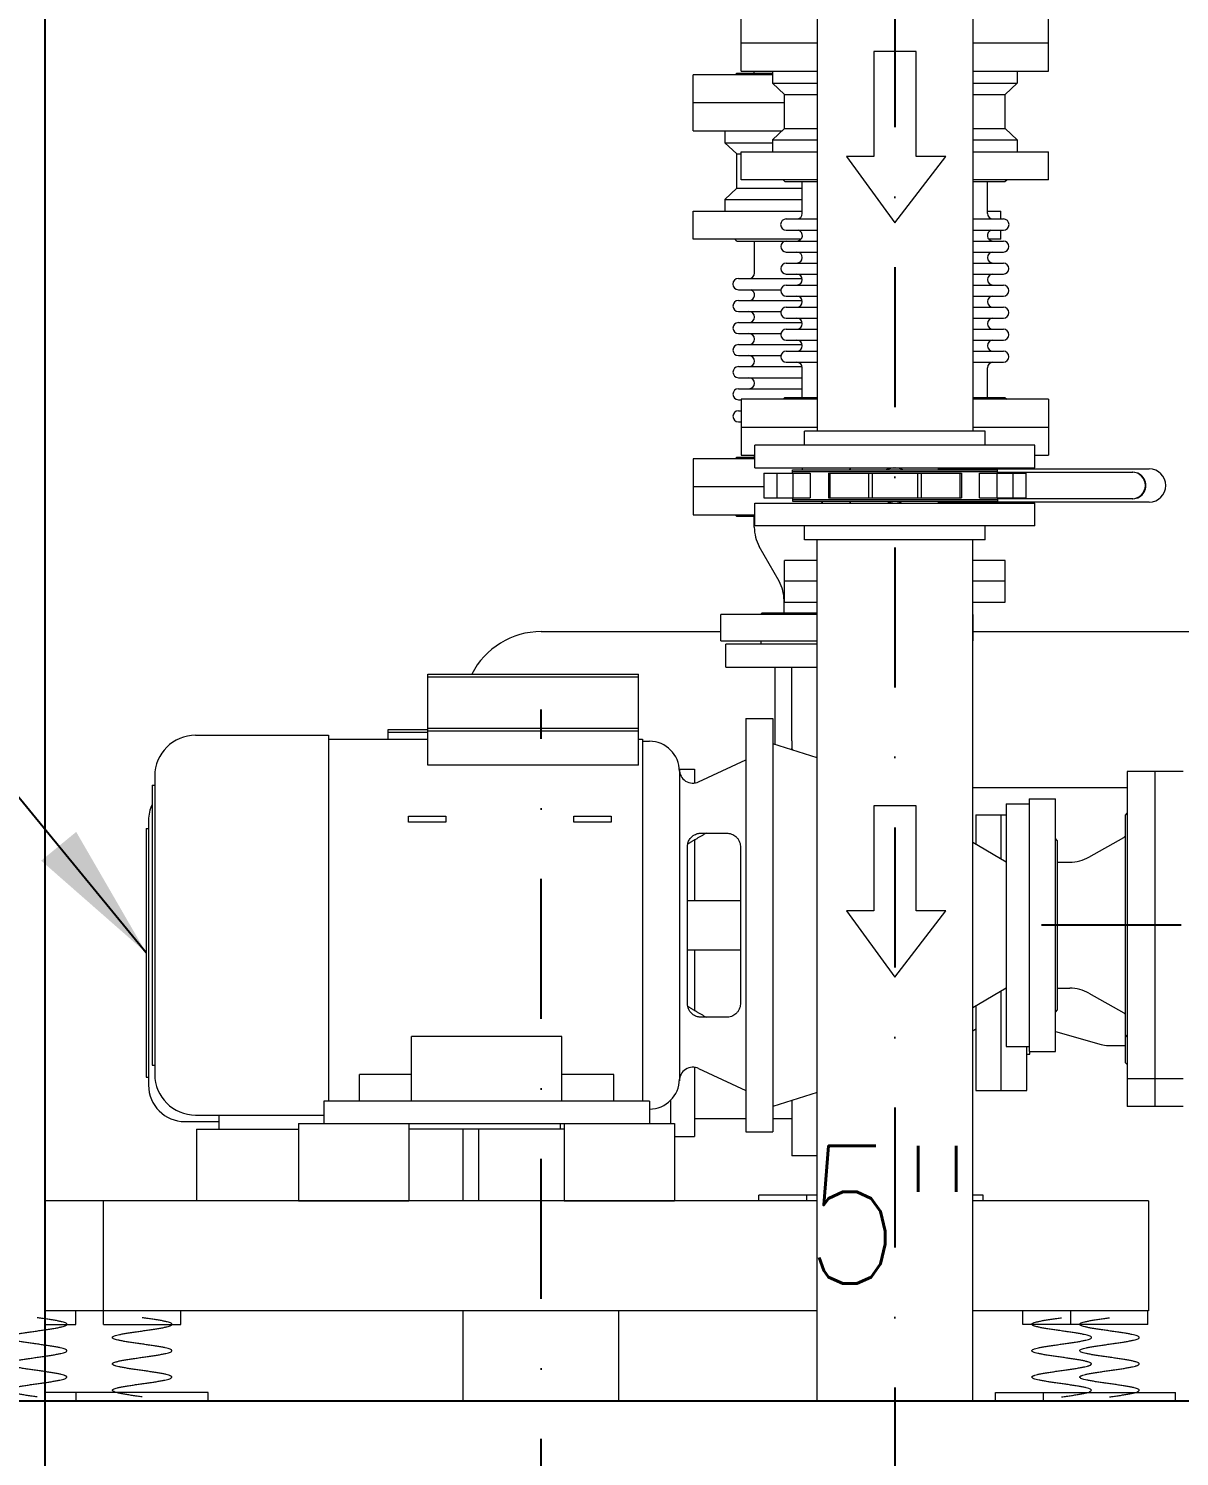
# Model space of a CAD drawing. Header units: millimetres. Extents: x -312439 to 477422, y -331570 to 212570.
# Drawn here: x 357430 to 358474, y 205365 to 206661 of the extents above; entities that cross this region are included whole.
import ezdxf

# ---------------------------------------------------------------- set-up
doc = ezdxf.new("R2010")
doc.units = ezdxf.units.MM
doc.linetypes.add('DASHDOT', pattern=[25.4, 12.7, -6.35, 0, -6.35])
doc.layers.add('ARCONDTEXTO', color=4, linetype='Continuous')
doc.layers.add('TEXTO FORMATO', color=4, linetype='Continuous')
doc.styles.add('ROMAND', font='ROMAND.SHX')
doc.styles.add('ROMANS', font='romans.shx', dxfattribs={"height": 187.5})
doc.dimstyles.new('1-50 (MILIMETRO)', dxfattribs={"dimscale": 0, "dimtxt": 125, "dimasz": 125, "dimexe": 100, "dimexo": 100, "dimgap": 50, "dimtad": 0, "dimdec": 0, "dimzin": 0, "dimdsep": 46, "dimtxsty": 'ROMAND', "dimcen": -390, "dimclrd": 1, "dimclre": 1, "dimclrt": 3, "dimadec": 0, "dimazin": 0, "dimtfac": 1, "dimtdec": 0, "dimtix": 1, "dimtmove": 2, "dimatfit": 2, "dimfxl": 1, "dimtvp": 1, "dimtolj": 1, "dimtzin": 0, "dimarcsym": 0})

msp = doc.modelspace()

# ---------------------------------------------------------------- linework, layer by layer
at = {"color": 6, "linetype": 'DASHDOT', "ltscale": 10}
for p, q in [((358215.768, 207460.656, 0), (358215.768, 200680.452, 0)), ((357894.798, 200680.452, 0), (357894.798, 206043.077, 0))]:
    msp.add_line(p, q, dxfattribs=at)
at = {"color": 1, "linetype": 'Continuous', "extrusion": (4.71111e-32, -1.77087e-31, -1)}
msp.add_line((357444.798, 200680.452, 0), (357444.798, 207360.452, 0), dxfattribs=at)
at = {"color": 5, "linetype": 'Continuous', "lineweight": 0, "extrusion": (0, 1, 0)}
for p, q in [((358145.118, 207340.37, 0), (358145.118, 206295.501, 0)), ((358286.418, 207340.37, 0), (358286.418, 206295.501, 0)), ((358076.268, 206622.074, 0), (358076.268, 206672.874, 0)), ((358355.268, 206622.074, 0), (358355.268, 206672.874, 0)), ((358145.118, 206647.474, 0), (358076.268, 206647.474, 0)), ((358355.268, 206647.474, 0), (358286.418, 206647.474, 0)), ((358104.768, 206618.874, 0), (358032.868, 206618.874, 0)), ((358032.868, 206568.074, 0), (358032.868, 206618.874, 0)), ((358072.468, 206620.474, 0), (358070.868, 206618.874, 0)), ((358072.468, 206620.474, 0), (358104.768, 206620.474, 0)), ((358076.268, 206622.074, 0), (358145.118, 206622.074, 0)), ((358088.218, 206620.474, 0), (358088.218, 206622.074, 0)), ((358104.768, 206622.074, 0), (358104.768, 206611.26, 0)), ((358286.418, 206622.074, 0), (358355.268, 206622.074, 0)), ((358326.768, 206622.074, 0), (358326.768, 206611.26, 0)), ((358104.768, 206611.26, 0), (358145.118, 206611.26, 0)), ((358115.768, 206601.101, 0), (358104.768, 206611.26, 0)), ((358286.418, 206611.26, 0), (358326.768, 206611.26, 0)), ((358315.768, 206601.101, 0), (358326.768, 206611.26, 0)), ((358115.768, 206593.474, 0), (358032.868, 206593.474, 0)), ((358115.768, 206601.101, 0), (358145.118, 206601.101, 0)), ((358115.768, 206570.046, 0), (358115.768, 206601.101, 0)), ((358286.418, 206601.101, 0), (358315.768, 206601.101, 0)), ((358315.768, 206570.046, 0), (358315.768, 206601.101, 0)), ((358032.868, 206568.074, 0), (358113.633, 206568.074, 0)), ((358061.368, 206568.074, 0), (358061.368, 206557.26, 0)), ((358115.768, 206570.046, 0), (358104.768, 206559.887, 0)), ((358115.768, 206570.046, 0), (358145.118, 206570.046, 0)), ((358286.418, 206570.046, 0), (358315.768, 206570.046, 0)), ((358315.768, 206570.046, 0), (358326.768, 206559.887, 0)), ((358061.368, 206557.26, 0), (358104.768, 206557.26, 0)), ((358072.368, 206547.101, 0), (358061.368, 206557.26, 0)), ((358104.768, 206559.887, 0), (358145.118, 206559.887, 0)), ((358104.768, 206559.887, 0), (358104.768, 206549.074, 0)), ((358286.418, 206559.887, 0), (358326.768, 206559.887, 0)), ((358326.768, 206559.887, 0), (358326.768, 206549.074, 0)), ((358072.368, 206547.101, 0), (358076.268, 206547.101, 0)), ((358072.368, 206516.046, 0), (358072.368, 206547.101, 0)), ((358076.268, 206549.074, 0), (358145.118, 206549.074, 0)), ((358076.268, 206523.674, 0), (358076.268, 206549.074, 0)), ((358286.418, 206549.074, 0), (358355.268, 206549.074, 0)), ((358355.268, 206523.674, 0), (358355.268, 206549.074, 0)), ((358072.368, 206516.046, 0), (358061.368, 206505.887, 0)), ((358072.368, 206516.046, 0), (358131.768, 206516.046, 0)), ((358145.118, 206523.674, 0), (358076.268, 206523.674, 0)), ((358115.868, 206522.074, 0), (358114.268, 206523.674, 0)), ((358115.868, 206522.074, 0), (358145.118, 206522.074, 0)), ((358131.768, 206493.097, 0), (358131.768, 206522.074, 0)), ((358355.268, 206523.674, 0), (358286.418, 206523.674, 0)), ((358286.418, 206522.074, 0), (358315.668, 206522.074, 0)), ((358299.768, 206493.097, 0), (358299.768, 206522.074, 0)), ((358315.668, 206522.074, 0), (358317.268, 206523.674, 0)), ((358061.368, 206505.887, 0), (358131.768, 206505.887, 0)), ((358061.368, 206505.887, 0), (358061.368, 206495.074, 0)), ((358032.868, 206495.074, 0), (358131.768, 206495.074, 0)), ((358032.868, 206469.674, 0), (358032.868, 206495.074, 0)), ((358117.262, 206488.097, 0), (358145.118, 206488.097, 0)), ((358286.418, 206488.097, 0), (358314.275, 206488.097, 0)), ((358299.768, 206495.074, 0), (358311.868, 206495.074, 0)), ((358311.868, 206488.097, 0), (358311.868, 206495.074, 0)), ((358117.262, 206477.858, 0), (358145.118, 206477.858, 0)), ((358286.418, 206477.858, 0), (358314.275, 206477.858, 0)), ((358311.868, 206469.674, 0), (358311.868, 206477.858, 0)), ((358130.541, 206469.674, 0), (358032.868, 206469.674, 0)), ((358072.468, 206468.074, 0), (358070.868, 206469.674, 0)), ((358072.468, 206468.074, 0), (358116.784, 206468.074, 0)), ((358088.368, 206439.097, 0), (358088.368, 206468.074, 0)), ((358117.262, 206468.097, 0), (358145.118, 206468.097, 0)), ((358286.418, 206468.097, 0), (358314.275, 206468.097, 0)), ((358311.868, 206469.674, 0), (358300.996, 206469.674, 0)), ((358117.262, 206458.097, 0), (358145.118, 206458.097, 0)), ((358117.262, 206448.097, 0), (358145.118, 206448.097, 0)), ((358286.418, 206458.097, 0), (358314.275, 206458.097, 0)), ((358286.418, 206448.097, 0), (358314.275, 206448.097, 0)), ((358073.862, 206434.097, 0), (358131.667, 206434.097, 0)), ((358117.262, 206438.097, 0), (358145.118, 206438.097, 0)), ((358286.418, 206438.097, 0), (358314.275, 206438.097, 0)), ((358073.862, 206423.858, 0), (358112.32, 206423.858, 0)), ((358117.262, 206428.097, 0), (358145.118, 206428.097, 0)), ((358286.418, 206428.097, 0), (358314.275, 206428.097, 0)), ((358073.862, 206414.097, 0), (358131.667, 206414.097, 0)), ((358117.262, 206418.097, 0), (358145.118, 206418.097, 0)), ((358117.262, 206408.097, 0), (358145.118, 206408.097, 0)), ((358286.418, 206418.097, 0), (358314.275, 206418.097, 0)), ((358286.418, 206408.097, 0), (358314.275, 206408.097, 0)), ((358073.862, 206404.097, 0), (358112.363, 206404.097, 0)), ((358117.262, 206398.097, 0), (358145.118, 206398.097, 0)), ((358286.418, 206398.097, 0), (358314.275, 206398.097, 0)), ((358073.862, 206394.097, 0), (358131.667, 206394.097, 0)), ((358073.862, 206384.097, 0), (358112.363, 206384.097, 0)), ((358117.262, 206388.097, 0), (358145.118, 206388.097, 0)), ((358286.418, 206388.097, 0), (358314.275, 206388.097, 0)), ((358073.862, 206374.097, 0), (358131.667, 206374.097, 0)), ((358117.262, 206378.097, 0), (358145.118, 206378.097, 0)), ((358286.418, 206378.097, 0), (358314.275, 206378.097, 0)), ((358073.862, 206364.097, 0), (358112.363, 206364.097, 0)), ((358117.262, 206368.097, 0), (358145.118, 206368.097, 0)), ((358117.262, 206358.097, 0), (358145.118, 206358.097, 0)), ((358286.418, 206368.097, 0), (358314.275, 206368.097, 0)), ((358286.418, 206358.097, 0), (358314.275, 206358.097, 0)), ((358073.862, 206354.097, 0), (358131.667, 206354.097, 0)), ((358073.862, 206344.097, 0), (358131.768, 206344.097, 0)), ((358131.768, 206326.074, 0), (358131.768, 206353.097, 0)), ((358299.768, 206326.074, 0), (358299.768, 206353.097, 0)), ((358073.862, 206334.097, 0), (358131.768, 206334.097, 0)), ((358073.862, 206324.097, 0), (358076.268, 206324.097, 0)), ((358145.118, 206324.474, 0), (358076.268, 206324.474, 0)), ((358076.268, 206324.474, 0), (358076.268, 206273.674, 0)), ((358115.868, 206326.074, 0), (358114.268, 206324.474, 0)), ((358115.868, 206326.074, 0), (358145.118, 206326.074, 0)), ((358286.418, 206326.074, 0), (358315.668, 206326.074, 0)), ((358355.268, 206324.474, 0), (358286.418, 206324.474, 0)), ((358315.668, 206326.074, 0), (358317.268, 206324.474, 0)), ((358355.268, 206324.474, 0), (358355.268, 206273.674, 0)), ((358073.862, 206314.097, 0), (358076.268, 206314.097, 0)), ((358073.862, 206304.097, 0), (358076.268, 206304.097, 0)), ((358076.268, 206299.074, 0), (358145.118, 206299.074, 0)), ((358297.768, 206295.501, 0), (358133.768, 206295.501, 0)), ((358133.768, 206282.801, 0), (358133.768, 206295.501, 0)), ((358286.418, 206299.074, 0), (358355.268, 206299.074, 0)), ((358297.768, 206282.801, 0), (358297.768, 206295.501, 0)), ((358342.768, 206282.801, 0), (358088.768, 206282.801, 0)), ((358088.768, 206262.201, 0), (358088.768, 206282.801, 0)), ((358342.768, 206262.201, 0), (358342.768, 206282.801, 0)), ((358088.768, 206270.474, 0), (358032.868, 206270.474, 0)), ((358032.868, 206270.474, 0), (358032.868, 206219.674, 0)), ((358072.468, 206272.074, 0), (358070.868, 206270.474, 0)), ((358072.468, 206272.074, 0), (358088.768, 206272.074, 0)), ((358076.268, 206273.674, 0), (358088.768, 206273.674, 0)), ((358088.368, 206272.074, 0), (358088.368, 206273.674, 0)), ((358342.768, 206273.674, 0), (358355.268, 206273.674, 0)), ((358088.768, 206262.201, 0), (358342.768, 206262.201, 0)), ((358096.989, 206257.401, 0), (358138.931, 206257.401, 0)), ((358096.989, 206257.401, 0), (358096.989, 206235.201, 0)), ((358108.718, 206257.401, 0), (358108.718, 206235.201, 0)), ((358122.768, 206260.601, 0), (358308.768, 206260.601, 0)), ((358122.768, 206257.401, 0), (358122.768, 206260.601, 0)), ((358122.768, 206259.001, 0), (358308.768, 206259.001, 0)), ((358123.26, 206257.401, 0), (358123.26, 206235.201, 0)), ((358138.931, 206257.401, 0), (358138.931, 206235.201, 0)), ((358155.439, 206257.401, 0), (358276.098, 206257.401, 0)), ((358155.439, 206257.401, 0), (358155.439, 206235.201, 0)), ((358156.885, 206257.401, 0), (358156.885, 206235.201, 0)), ((358191.992, 206257.401, 0), (358191.992, 206235.201, 0)), ((358195.238, 206257.401, 0), (358195.238, 206235.201, 0)), ((358236.299, 206257.401, 0), (358236.299, 206235.201, 0)), ((358239.545, 206257.401, 0), (358239.545, 206235.201, 0)), ((358255.339, 206261.305, 0), (358446.588, 206261.305, 0)), ((358274.652, 206257.401, 0), (358274.652, 206235.201, 0)), ((358276.098, 206257.401, 0), (358276.098, 206235.201, 0)), ((358292.606, 206235.201, 0), (358292.606, 206257.401, 0)), ((358292.606, 206257.401, 0), (358334.547, 206257.401, 0)), ((358308.276, 206257.401, 0), (358308.276, 206235.201, 0)), ((358308.768, 206257.401, 0), (358308.768, 206260.601, 0)), ((358308.768, 206258.304, 0), (358431.667, 206258.304, 0)), ((358311.868, 206261.305, 0), (358311.868, 206262.201, 0)), ((358322.818, 206257.401, 0), (358322.818, 206235.201, 0)), ((358334.547, 206257.401, 0), (358334.547, 206235.201, 0)), ((358096.989, 206245.074, 0), (358032.868, 206245.074, 0)), ((358088.768, 206230.401, 0), (358342.768, 206230.401, 0)), ((358088.768, 206209.801, 0), (358088.768, 206230.401, 0)), ((358096.989, 206235.201, 0), (358138.931, 206235.201, 0)), ((358122.768, 206235.201, 0), (358122.768, 206232.001, 0)), ((358122.768, 206233.601, 0), (358308.768, 206233.601, 0)), ((358122.768, 206232.001, 0), (358308.768, 206232.001, 0)), ((358150.489, 206230.401, 0), (358149.157, 206232.001, 0)), ((358155.439, 206235.201, 0), (358276.098, 206235.201, 0)), ((358446.588, 206231.297, 0), (358255.339, 206231.297, 0)), ((358281.048, 206230.401, 0), (358281.794, 206231.297, 0)), ((358292.606, 206235.201, 0), (358334.547, 206235.201, 0)), ((358308.768, 206235.201, 0), (358308.768, 206232.001, 0)), ((358431.667, 206234.298, 0), (358308.768, 206234.298, 0)), ((358311.868, 206231.297, 0), (358311.868, 206230.401, 0)), ((358342.768, 206209.801, 0), (358342.768, 206230.401, 0)), ((358032.868, 206219.674, 0), (358088.768, 206219.674, 0)), ((358072.468, 206218.074, 0), (358070.868, 206219.674, 0)), ((358088.768, 206218.074, 0), (358072.468, 206218.074, 0)), ((358088.218, 206208.345, 0), (358088.218, 206218.074, 0)), ((358342.768, 206209.801, 0), (358088.768, 206209.801, 0)), ((358133.768, 206197.101, 0), (358133.768, 206209.801, 0)), ((358297.768, 206197.101, 0), (358297.768, 206209.801, 0)), ((358110.651, 206159.442, 0), (358092.785, 206191.005, 0)), ((358297.768, 206197.101, 0), (358133.768, 206197.101, 0)), ((358145.118, 205415.374, 0), (358145.118, 206197.101, 0)), ((358286.418, 205415.374, 0), (358286.418, 206197.101, 0)), ((358145.118, 206178.374, 0), (358115.768, 206178.374, 0)), ((358115.768, 206140.374, 0), (358115.768, 206178.374, 0)), ((358315.768, 206178.374, 0), (358286.418, 206178.374, 0)), ((358315.768, 206140.374, 0), (358315.768, 206178.374, 0)), ((358145.118, 206159.374, 0), (358115.768, 206159.374, 0)), ((358315.768, 206159.374, 0), (358286.418, 206159.374, 0)), ((358115.218, 206130.774, 0), (358115.218, 206142.102, 0)), ((358115.768, 206140.374, 0), (358145.118, 206140.374, 0)), ((358286.418, 206140.374, 0), (358315.768, 206140.374, 0)), ((358145.118, 206129.174, 0), (358057.868, 206129.174, 0)), ((358057.868, 206105.374, 0), (358057.868, 206129.174, 0)), ((358095.468, 206130.774, 0), (358093.868, 206129.174, 0)), ((358095.468, 206130.774, 0), (358145.118, 206130.774, 0)), ((358286.868, 206129.174, 0), (358286.418, 206129.174, 0)), ((358286.868, 206105.374, 0), (358286.868, 206129.174, 0)), ((357894.798, 206113.727, 0), (358057.868, 206113.727, 0)), ((358286.868, 206113.727, 0), (358769.568, 206113.727, 0)), ((358057.868, 206105.374, 0), (358145.118, 206105.374, 0)), ((358145.118, 206102.374, 0), (358062.368, 206102.374, 0)), ((358062.368, 206081.374, 0), (358062.368, 206102.374, 0)), ((358094.368, 206102.374, 0), (358094.368, 206105.374, 0)), ((358286.418, 206105.374, 0), (358286.868, 206105.374, 0)), ((358062.368, 206081.374, 0), (358145.118, 206081.374, 0)), ((358106.748, 206081.374, 0), (358106.748, 206011.375, 0)), ((358122.368, 206014.483, 0), (358122.368, 206081.374, 0)), ((358426.668, 205986.874, 0), (358426.668, 205682.874, 0)), ((358477.468, 205986.874, 0), (358426.668, 205986.874, 0)), ((358452.068, 205682.874, 0), (358452.068, 205986.874, 0)), ((358286.418, 205972.427, 0), (358426.668, 205972.427, 0)), ((358337.768, 205961.874, 0), (358361.568, 205961.874, 0)), ((358361.568, 205732.874, 0), (358361.568, 205961.874, 0)), ((358425.068, 205947.274, 0), (358426.668, 205948.874, 0)), ((358425.068, 205722.474, 0), (358425.068, 205947.274, 0)), ((358363.168, 205924.274, 0), (358361.568, 205925.874, 0)), ((358363.168, 205924.274, 0), (358363.168, 205770.474, 0)), ((358391.837, 205909.091, 0), (358423.4, 205926.957, 0)), ((358363.168, 205904.524, 0), (358374.497, 205904.524, 0)), ((358363.168, 205790.224, 0), (358374.497, 205790.224, 0)), ((358391.837, 205785.657, 0), (358423.4, 205767.791, 0)), ((358363.168, 205770.474, 0), (358361.568, 205768.874, 0)), ((358361.568, 205750.818, 0), (358402.997, 205739.093, 0)), ((358425.068, 205747.474, 0), (358426.668, 205745.874, 0)), ((358335.368, 205697.374, 0), (358335.368, 205737.374, 0)), ((358409.26, 205738.224, 0), (358425.068, 205738.224, 0)), ((358335.368, 205730.374, 0), (358338.368, 205730.374, 0)), ((358337.768, 205732.874, 0), (358361.568, 205732.874, 0)), ((358338.368, 205730.374, 0), (358338.368, 205732.874, 0)), ((358425.068, 205722.474, 0), (358426.668, 205720.874, 0)), ((358312.368, 205697.374, 0), (358335.368, 205697.374, 0)), ((358477.468, 205707.874, 0), (358426.668, 205707.874, 0)), ((358477.468, 205682.874, 0), (358426.668, 205682.874, 0)), ((357824.148, 205597.374, 0), (357824.148, 205662.374, 0)), ((357824.148, 205415.374, 0), (357824.148, 205497.374, 0)), ((357965.448, 205415.374, 0), (357965.448, 205497.374, 0))]:
    msp.add_line(p, q, dxfattribs=at)
at = {"color": 4, "linetype": 'Continuous', "lineweight": 0, "extrusion": (0, 1, 0)}
for p, q in [((358196.591, 206640.059, 0), (358196.591, 206544.739, 0)), ((358234.946, 206640.059, 0), (358196.591, 206640.059, 0)), ((358234.946, 206544.739, 0), (358234.946, 206640.059, 0)), ((358171.914, 206544.739, 0), (358215.768, 206484.661, 0)), ((358196.591, 206544.739, 0), (358171.914, 206544.739, 0)), ((358215.768, 206484.661, 0), (358262.068, 206544.739, 0)), ((358262.068, 206544.739, 0), (358234.946, 206544.739, 0)), ((358196.591, 205955.645, 0), (358196.591, 205860.326, 0)), ((358234.946, 205955.645, 0), (358196.591, 205955.645, 0)), ((358234.946, 205860.326, 0), (358234.946, 205955.645, 0)), ((358171.914, 205860.326, 0), (358215.768, 205800.248, 0)), ((358196.591, 205860.326, 0), (358171.914, 205860.326, 0)), ((358215.768, 205800.248, 0), (358262.068, 205860.326, 0)), ((358262.068, 205860.326, 0), (358234.946, 205860.326, 0))]:
    msp.add_line(p, q, dxfattribs=at)
at = {"color": 3, "linetype": 'Continuous', "lineweight": 0, "extrusion": (0, 1, 0)}
for p, q in [((357792.087, 206075.101, 0), (357982.996, 206075.101, 0)), ((357792.087, 205992.524, 0), (357792.087, 206075.101, 0)), ((357792.087, 206072.646, 0), (357982.996, 206072.646, 0)), ((357982.996, 205992.524, 0), (357982.996, 206075.101, 0)), ((358080.496, 206034.874, 0), (358080.496, 205659.874, 0)), ((358080.496, 206034.874, 0), (358105.041, 206034.874, 0)), ((358105.041, 206034.874, 0), (358105.041, 205659.874, 0)), ((357581.259, 206019.669, 0), (357701.984, 206019.669, 0)), ((357701.984, 206019.669, 0), (357701.984, 205687.828, 0)), ((357755.916, 206024.798, 0), (357792.087, 206024.798, 0)), ((357755.916, 206016.042, 0), (357755.916, 206024.798, 0)), ((357755.916, 206022.616, 0), (357792.087, 206022.616, 0)), ((357792.087, 206026.01, 0), (357982.996, 206026.01, 0)), ((357792.087, 206023.555, 0), (357982.996, 206023.555, 0)), ((357701.984, 206016.042, 0), (357792.087, 206016.042, 0)), ((357982.996, 206016.042, 0), (357986.814, 206016.042, 0)), ((357986.814, 206016.042, 0), (357986.814, 205687.828, 0)), ((357986.814, 206014.228, 0), (357993.018, 206014.228, 0)), ((358145.118, 205999.249, 0), (358105.041, 206011.915, 0)), ((358122.368, 206014.483, 0), (358122.368, 206006.439, 0)), ((358037.682, 205977.409, 0), (358080.496, 205997.374, 0)), ((357544.237, 205982.646, 0), (357544.237, 205712.101, 0)), ((357982.996, 205992.524, 0), (357792.087, 205992.524, 0)), ((358020.148, 205989.04, 0), (358034.098, 205989.04, 0)), ((358020.223, 205988.532, 0), (358020.223, 205706.215, 0)), ((358034.098, 205989.04, 0), (358034.098, 205976.365, 0)), ((357541.768, 205974.328, 0), (357541.768, 205720.419, 0)), ((357541.768, 205974.328, 0), (357544.237, 205974.328, 0)), ((358316.768, 205957.374, 0), (358316.768, 205737.374, 0)), ((358316.768, 205957.374, 0), (358337.768, 205957.374, 0)), ((358337.768, 205961.874, 0), (358337.768, 205732.874, 0)), ((357538.592, 205942.616, 0), (357538.592, 205702.131, 0)), ((357774.359, 205940.762, 0), (357774.359, 205946.237, 0)), ((357774.359, 205946.237, 0), (357808.45, 205946.237, 0)), ((357808.45, 205946.237, 0), (357808.45, 205940.762, 0)), ((357924.359, 205940.762, 0), (357924.359, 205946.237, 0)), ((357924.359, 205946.237, 0), (357958.45, 205946.237, 0)), ((357958.45, 205946.237, 0), (357958.45, 205940.762, 0)), ((358289.368, 205947.374, 0), (358289.368, 205920.766, 0)), ((358289.368, 205947.374, 0), (358316.768, 205947.374, 0)), ((358312.368, 205907.256, 0), (358312.368, 205947.374, 0)), ((357536.398, 205935.222, 0), (357536.398, 205709.525, 0)), ((357536.398, 205935.222, 0), (357538.592, 205935.222, 0)), ((357808.45, 205940.762, 0), (357774.359, 205940.762, 0)), ((357958.45, 205940.762, 0), (357924.359, 205940.762, 0)), ((358027.587, 205776.192, 0), (358027.587, 205918.555, 0)), ((358034.098, 205924.719, 0), (358034.098, 205869.874, 0)), ((358075.587, 205918.555, 0), (358075.587, 205776.192, 0)), ((358316.768, 205904.671, 0), (358286.418, 205922.498, 0)), ((358027.587, 205869.874, 0), (358075.587, 205869.874, 0)), ((358027.587, 205824.874, 0), (358075.587, 205824.874, 0)), ((358034.098, 205824.874, 0), (358034.098, 205770.028, 0)), ((358316.768, 205790.076, 0), (358286.418, 205772.249, 0)), ((358312.368, 205697.374, 0), (358312.368, 205787.492, 0)), ((358289.368, 205773.982, 0), (358289.368, 205697.374, 0)), ((358289.368, 205752.885, 0), (358286.418, 205751.247, 0)), ((357777.087, 205687.828, 0), (357777.087, 205746.281, 0)), ((357913.45, 205746.281, 0), (357777.087, 205746.281, 0)), ((357913.45, 205687.828, 0), (357913.45, 205746.281, 0)), ((358316.768, 205737.374, 0), (358337.768, 205737.374, 0)), ((357536.398, 205709.525, 0), (357538.592, 205709.525, 0)), ((357541.768, 205720.419, 0), (357544.237, 205720.419, 0)), ((357729.905, 205687.828, 0), (357729.905, 205711.748, 0)), ((357777.087, 205711.748, 0), (357729.905, 205711.748, 0)), ((357960.632, 205711.748, 0), (357913.45, 205711.748, 0)), ((357960.632, 205687.828, 0), (357960.632, 205711.748, 0)), ((358034.098, 205718.383, 0), (358034.098, 205655.707, 0)), ((358037.682, 205717.338, 0), (358080.496, 205697.374, 0)), ((358289.368, 205697.374, 0), (358312.368, 205697.374, 0)), ((357697.496, 205687.828, 0), (357697.496, 205667.374, 0)), ((357993.041, 205687.828, 0), (357697.496, 205687.828, 0)), ((357993.041, 205687.828, 0), (357993.041, 205667.374, 0)), ((358012.28, 205688.512, 0), (358012.28, 205667.374, 0)), ((358145.118, 205695.498, 0), (358105.041, 205682.833, 0)), ((358122.368, 205688.309, 0), (358122.368, 205637.985, 0)), ((357581.259, 205675.078, 0), (357697.496, 205675.078, 0)), ((357602.232, 205675.078, 0), (357602.232, 205662.374, 0)), ((358034.098, 205671.842, 0), (358080.496, 205671.842, 0)), ((358105.041, 205671.842, 0), (358122.368, 205671.842, 0)), ((357571.502, 205669.222, 0), (357602.232, 205669.222, 0)), ((357582.037, 205662.374, 0), (357582.037, 205597.374, 0)), ((357582.037, 205662.374, 0), (357674.768, 205662.374, 0)), ((357674.768, 205667.374, 0), (357674.768, 205597.374, 0)), ((357674.768, 205667.374, 0), (358015.768, 205667.374, 0)), ((357774.768, 205667.374, 0), (357774.768, 205597.374, 0)), ((357915.768, 205662.374, 0), (357774.768, 205662.374, 0)), ((357838.037, 205662.374, 0), (357838.037, 205597.374, 0)), ((357912.28, 205662.374, 0), (357912.28, 205667.374, 0)), ((357915.768, 205667.374, 0), (357915.768, 205597.374, 0)), ((358015.768, 205667.374, 0), (358015.768, 205597.374, 0)), ((358080.496, 205659.874, 0), (358105.041, 205659.874, 0)), ((358015.768, 205655.707, 0), (358034.098, 205655.707, 0)), ((358145.118, 205637.985, 0), (358122.368, 205637.985, 0)), ((357674.768, 205597.374, 0), (357774.768, 205597.374, 0)), ((357915.768, 205597.374, 0), (358015.768, 205597.374, 0))]:
    msp.add_line(p, q, dxfattribs=at)
at = {"color": 6, "linetype": 'DASHDOT', "ltscale": 10, "extrusion": (0, 1, 0)}
msp.add_line((358729.765, 205847.375, 0), (358316.768, 205847.375, 0), dxfattribs=at)
at = {"color": 7, "linetype": 'Continuous', "lineweight": 0, "extrusion": (0, 1, 0)}
for p, q in [((358145.118, 205597.374, 0), (357444.798, 205597.374, 0)), ((357497.496, 205597.374, 0), (357497.496, 205497.374, 0)), ((358092.368, 205597.374, 0), (358092.368, 205602.374, 0)), ((358145.118, 205602.374, 0), (358092.368, 205602.374, 0)), ((358135.768, 205597.374, 0), (358135.768, 205602.374, 0)), ((358295.768, 205602.374, 0), (358286.418, 205602.374, 0)), ((358445.768, 205597.374, 0), (358286.418, 205597.374, 0)), ((358295.768, 205597.374, 0), (358295.768, 205602.374, 0)), ((358445.768, 205597.374, 0), (358445.768, 205497.374, 0)), ((358145.118, 205497.374, 0), (357444.798, 205497.374, 0)), ((357472.58, 205485.124, 0), (357472.58, 205497.374, 0)), ((357497.845, 205485.124, 0), (357497.845, 205497.374, 0)), ((357567.845, 205485.124, 0), (357567.845, 205497.374, 0)), ((358445.768, 205497.374, 0), (358286.418, 205497.374, 0)), ((358332.02, 205485.124, 0), (358332.02, 205497.374, 0)), ((358375.42, 205485.124, 0), (358375.42, 205497.374, 0)), ((358445.42, 205485.124, 0), (358445.42, 205497.374, 0)), ((357444.798, 205485.124, 0), (357472.58, 205485.124, 0)), ((357497.845, 205485.124, 0), (357567.845, 205485.124, 0)), ((358445.42, 205485.124, 0), (358332.02, 205485.124, 0)), ((357592.769, 205423.374, 0), (357444.798, 205423.374, 0)), ((357472.769, 205415.374, 0), (357472.769, 205423.374, 0)), ((357592.769, 205415.374, 0), (357592.769, 205423.374, 0)), ((358307.095, 205423.374, 0), (358470.495, 205423.374, 0)), ((358307.095, 205415.374, 0), (358307.095, 205423.374, 0)), ((358350.495, 205415.374, 0), (358350.495, 205423.374, 0)), ((358470.495, 205415.374, 0), (358470.495, 205423.374, 0))]:
    msp.add_line(p, q, dxfattribs=at)
at = {"color": 1, "linetype": 'Continuous', "extrusion": (-1.05669e-32, 1.07679e-31, -1)}
msp.add_line((368194.798, 205415.374, 0), (357294.798, 205415.374, 0), dxfattribs=at)
at = {"color": 5, "linetype": 'Continuous', "lineweight": 0}
for centre, radius, start, end in [((358117.262, 206482.977, 0), 5.119, 90, 270), ((358126.768, 206493.097, 0), 5, 270, 0), ((358304.768, 206493.097, 0), 5, 180, 270), ((358314.275, 206482.977, 0), 5.119, 270, 90), ((358126.894, 206473.097, 0), 5.002, 271.437939, 72.170603), ((358304.643, 206473.097, 0), 5.002, 107.829397, 268.562061), ((358117.262, 206463.097, 0), 5, 90, 270), ((358314.275, 206463.097, 0), 5, 270, 90), ((358117.262, 206443.097, 0), 5, 90, 270), ((358126.768, 206453.097, 0), 5, 270, 90), ((358304.768, 206453.097, 0), 5, 90, 270), ((358314.275, 206443.097, 0), 5, 270, 90), ((358073.862, 206428.977, 0), 5.119, 90, 270), ((358083.368, 206439.097, 0), 5, 270, 0), ((358126.768, 206433.097, 0), 5, 270, 90), ((358304.768, 206433.097, 0), 5, 90, 270), ((358083.494, 206419.097, 0), 5.002, 271.437939, 72.170603), ((358117.262, 206423.097, 0), 5, 90, 270), ((358314.275, 206423.097, 0), 5, 270, 90), ((358073.862, 206409.097, 0), 5, 90, 270), ((358117.262, 206403.097, 0), 5, 90, 270), ((358126.768, 206413.097, 0), 5, 270, 90), ((358304.768, 206413.097, 0), 5, 90, 270), ((358314.275, 206403.097, 0), 5, 270, 90), ((358083.368, 206399.097, 0), 5, 270, 90), ((358126.768, 206393.097, 0), 5, 270, 90), ((358304.768, 206393.097, 0), 5, 90, 270), ((358073.862, 206389.097, 0), 5, 90, 270), ((358083.368, 206379.097, 0), 5, 270, 90), ((358117.262, 206383.097, 0), 5, 90, 270), ((358314.275, 206383.097, 0), 5, 270, 90), ((358073.862, 206369.097, 0), 5, 90, 270), ((358126.768, 206373.097, 0), 5, 270, 90), ((358304.768, 206373.097, 0), 5, 90, 270), ((358083.368, 206359.097, 0), 5, 270, 90), ((358117.262, 206363.097, 0), 5, 90, 270), ((358126.768, 206353.097, 0), 5, 0, 90), ((358304.768, 206353.097, 0), 5, 90, 180), ((358314.275, 206363.097, 0), 5, 270, 90), ((358073.862, 206349.097, 0), 5, 90, 270), ((358083.368, 206339.097, 0), 5, 270, 90), ((358073.862, 206329.097, 0), 5, 90, 270), ((358073.862, 206309.097, 0), 5, 90, 270), ((358162.648, 206264.297, 0), 31.03, 183.873375, 186.841035), ((358268.889, 206264.297, 0), 31.03, 354.466647, 356.126625), ((358446.588, 206246.301, 0), 15.004, 270, 90), ((358123.419, 206208.345, 0), 35.2, 180, 209.511499), ((358080.018, 206142.102, 0), 35.2, 0, 29.511499), ((357894.798, 206043.077, 0), 70.65, 90, 153.046272), ((358440.74, 205896.323, 0), 35.2, 116.436313, 119.511499), ((358374.497, 205939.724, 0), 35.2, 270, 299.511499), ((358374.497, 205755.023, 0), 35.2, 60.488501, 90), ((358440.74, 205798.424, 0), 35.2, 240.488501, 243.563687), ((358409.26, 205761.224, 0), 23, 254.197486, 270)]:
    msp.add_arc(centre, radius, start, end, dxfattribs=at)
at = {"color": 3, "linetype": 'Continuous', "lineweight": 0}
for centre, radius, start, end in [((357581.259, 205982.646, 0), 37.023, 90, 180), ((357993.018, 205987.024, 0), 27.205, 0, 90), ((358032.496, 205988.532, 0), 12.273, 180, 295), ((357571.502, 205942.616, 0), 32.909, 154.620744, 180), ((357581.259, 205712.101, 0), 37.023, 180, 270), ((358032.496, 205706.215, 0), 12.273, 65, 180), ((357571.502, 205702.131, 0), 32.909, 180, 270), ((357993.018, 205707.724, 0), 27.205, 270.047866, 0)]:
    msp.add_arc(centre, radius, start, end, dxfattribs=at)
at = {"color": 5, "linetype": 'Continuous', "lineweight": 0}
for centre, major_axis, ratio, start_param, end_param in [((358215.096, 206246.301, 0), (0, -42.869), 0.99996201, 4.33241151, 4.37229433), ((358215.184, 206246.301, 0), (0, 42.869), 0.99996201, 1.19081886, 1.23070168), ((358215.184, 206246.301, 0), (0, -15.903), 0.99996201, 3.16029867, 3.59441996), ((358215.921, 206246.301, 0), (0, 15.903), 0.99996201, 0.01870601, 0.45282731), ((358215.921, 206246.301, 0), (0, 15.903), 0.99996201, 5.830358, 6.26447929), ((358215.184, 206246.301, 0), (0, 42.869), 0.99996201, 5.05248363, 5.09236645), ((358431.156, 206246.301, 0), (0, -12.003), 0.99076742, 0, 3.14159265), ((358431.667, 206246.301, 0), (0, 12.003), 0.99076742, 3.14159265, 6.28318531), ((358215.096, 206246.301, 0), (0, -42.869), 0.99996201, 5.05248363, 5.09236645), ((358215.184, 206246.301, 0), (0, 42.869), 0.99996201, 1.91089098, 1.9507738), ((358215.184, 206246.301, 0), (0, -15.903), 0.99996201, 5.830358, 6.26447929), ((358215.921, 206246.301, 0), (0, 15.903), 0.99996201, 2.68876534, 3.12288664), ((358215.921, 206246.301, 0), (0, 15.903), 0.99996201, 3.16029867, 3.59441996), ((358215.184, 206246.301, 0), (0, 42.869), 0.99996201, 4.33241151, 4.37229433)]:
    msp.add_ellipse(centre, major_axis=major_axis, ratio=ratio, start_param=start_param, end_param=end_param, dxfattribs=at)
at = {"color": 3, "linetype": 'Continuous', "lineweight": 0}
for points, knots in [([(358123.53, 206006.072, 0), (358123.462, 206006.137, 0), (358123.397, 206006.201, 0), (358123.009, 206006.599, 0), (358122.766, 206006.912, 0), (358122.446, 206007.489, 0), (358122.368, 206007.753, 0), (358122.368, 206007.992, 0)], [66.27923972, 66.27923972, 66.27923972, 66.27923972, 67.20228592, 67.20228592, 72.0741372, 72.0741372, 76.94598847, 76.94598847, 76.94598847, 76.94598847]), ([(358027.587, 205918.555, 0), (358027.587, 205919.678, 0), (358027.74, 205920.752, 0), (358028.342, 205922.977, 0), (358028.853, 205924.127, 0), (358030.193, 205926.217, 0), (358031.003, 205927.138, 0), (358032.518, 205928.421, 0), (358033.193, 205928.896, 0), (358034.526, 205929.628, 0), (358035.143, 205929.906, 0), (358036.433, 205930.36, 0), (358037.067, 205930.523, 0), (358037.682, 205930.634, 0)], [-13.71655765, -13.71655765, -13.71655765, -13.71655765, -11.14685087, -11.14685087, -8.04790034, -8.04790034, -4.99488081, -4.99488081, -3.04533881, -3.04533881, -1.5374067, -1.5374067, -0.02842015, -0.02842015, -0.02842015, -0.02842015]), ([(358037.682, 205930.634, 0), (358038.111, 205930.711, 0), (358038.54, 205930.764, 0), (358039.265, 205930.817, 0), (358039.563, 205930.828, 0), (358039.859, 205930.828, 0)], [31.60288398, 31.60288398, 31.60288398, 31.60288398, 32.63783917, 32.63783917, 33.36661571, 33.36661571, 33.36661571, 33.36661571]), ([(358063.314, 205930.828, 0), (358063.947, 205930.828, 0), (358064.573, 205930.779, 0), (358066.001, 205930.559, 0), (358066.791, 205930.352, 0), (358068.27, 205929.81, 0), (358068.959, 205929.477, 0), (358070.25, 205928.71, 0), (358070.899, 205928.238, 0), (358072.108, 205927.154, 0), (358072.669, 205926.543, 0), (358073.661, 205925.207, 0), (358074.093, 205924.483, 0), (358074.8, 205922.959, 0), (358075.075, 205922.16, 0), (358075.428, 205920.649, 0), (358075.539, 205919.892, 0), (358075.583, 205918.921, 0), (358075.587, 205918.739, 0), (358075.587, 205918.555, 0)], [32.63980214, 32.63980214, 32.63980214, 32.63980214, 34.1778142, 34.1778142, 36.25600985, 36.25600985, 38.3342055, 38.3342055, 40.5568778, 40.5568778, 42.7795501, 42.7795501, 45.00222241, 45.00222241, 47.22489471, 47.22489471, 49.1427563, 49.1427563, 49.57995565, 49.57995565, 49.57995565, 49.57995565]), ([(358037.682, 205764.114, 0), (358037.108, 205764.217, 0), (358036.515, 205764.366, 0), (358035.261, 205764.792, 0), (358034.637, 205765.065, 0), (358033.162, 205765.858, 0), (358032.33, 205766.445, 0), (358030.29, 205768.315, 0), (358029.251, 205769.765, 0), (358027.989, 205772.756, 0), (358027.587, 205774.365, 0), (358027.587, 205776.192, 0)], [-18.85209088, -18.85209088, -18.85209088, -18.85209088, -16.65805991, -16.65805991, -14.29679673, -14.29679673, -10.75695309, -10.75695309, -4.804859, -4.804859, 0, 0, 0, 0]), ([(358075.587, 205776.192, 0), (358075.587, 205776.008, 0), (358075.583, 205775.827, 0), (358075.539, 205774.856, 0), (358075.428, 205774.098, 0), (358075.075, 205772.587, 0), (358074.8, 205771.788, 0), (358074.093, 205770.265, 0), (358073.661, 205769.54, 0), (358072.669, 205768.205, 0), (358072.108, 205767.593, 0), (358070.899, 205766.51, 0), (358070.25, 205766.037, 0), (358068.959, 205765.271, 0), (358068.27, 205764.937, 0), (358066.791, 205764.396, 0), (358066.001, 205764.188, 0), (358064.573, 205763.968, 0), (358063.947, 205763.919, 0), (358063.314, 205763.919, 0)], [42.53201293, 42.53201293, 42.53201293, 42.53201293, 42.96921228, 42.96921228, 44.88707387, 44.88707387, 47.10974617, 47.10974617, 49.33241848, 49.33241848, 51.55509078, 51.55509078, 53.77776308, 53.77776308, 55.85595873, 55.85595873, 57.93415438, 57.93415438, 59.47216644, 59.47216644, 59.47216644, 59.47216644]), ([(358039.859, 205763.919, 0), (358039.563, 205763.919, 0), (358039.265, 205763.93, 0), (358038.54, 205763.983, 0), (358038.111, 205764.036, 0), (358037.682, 205764.114, 0)], [60.43845353, 60.43845353, 60.43845353, 60.43845353, 61.16723007, 61.16723007, 62.20218526, 62.20218526, 62.20218526, 62.20218526])]:
    msp.add_open_spline(points, degree=3, knots=knots, dxfattribs=at)
for points, weights in [([(358044.567, 205930.828, 0), (358035.672, 205925.706, 0), (358027.827, 205920.972, 0)], [1.00397872451, 1.00327639343, 1.00009772813]), ([(358039.859, 205930.828, 0), (358050.835, 205930.828, 0), (358063.314, 205930.828, 0)], [1, 1.00128538739, 1]), ([(358027.827, 205773.775, 0), (358035.672, 205769.041, 0), (358044.567, 205763.919, 0)], [1.00009772813, 1.00327639343, 1.00397872451]), ([(358063.314, 205763.919, 0), (358050.835, 205763.919, 0), (358039.859, 205763.919, 0)], [1, 1.00128538739, 1])]:
    msp.add_rational_spline(points, weights, degree=2, dxfattribs=at)
at = {"color": 7, "linetype": 'Continuous', "lineweight": 0}
for points in [[(357437.505, 205419.374, 0), (357436.003, 205419.586, 0), (357433.001, 205420.01, 0), (357428.618, 205420.646, 0), (357424.491, 205421.282, 0), (357420.712, 205421.918, 0), (357417.415, 205422.555, 0), (357414.658, 205423.191, 0), (357412.557, 205423.827, 0), (357411.125, 205424.463, 0), (357410.45, 205425.1, 0), (357410.503, 205425.736, 0), (357411.329, 205426.372, 0), (357412.861, 205427.008, 0), (357414.722, 205427.538, 0), (357416.517, 205427.963, 0), (357418.501, 205428.387, 0), (357421.335, 205428.917, 0), (357425.171, 205429.553, 0), (357429.356, 205430.189, 0), (357433.767, 205430.826, 0), (357438.28, 205431.462, 0), (357442.773, 205432.098, 0), (357447.119, 205432.734, 0), (357450.518, 205433.264, 0), (357453.049, 205433.689, 0), (357455.43, 205434.113, 0), (357458.114, 205434.643, 0), (357460.755, 205435.279, 0), (357462.753, 205435.915, 0), (357464.052, 205436.552, 0), (357464.511, 205437.082, 0), (357464.513, 205437.506, 0), (357464.321, 205437.824, 0), (357463.942, 205438.142, 0), (357463.382, 205438.46, 0), (357462.644, 205438.778, 0), (357461.421, 205439.202, 0), (357459.474, 205439.733, 0), (357456.525, 205440.369, 0), (357453.05, 205441.005, 0), (357449.142, 205441.641, 0), (357444.911, 205442.278, 0), (357440.474, 205442.914, 0), (357436.708, 205443.444, 0), (357433.717, 205443.868, 0), (357431.5, 205444.186, 0), (357429.325, 205444.504, 0), (357427.205, 205444.822, 0), (357425.158, 205445.141, 0), (357422.547, 205445.565, 0), (357420.129, 205445.989, 0), (357417.962, 205446.413, 0), (357415.982, 205446.837, 0), (357414.288, 205447.261, 0), (357412.921, 205447.685, 0), (357412.074, 205448.003, 0), (357411.4, 205448.322, 0), (357410.904, 205448.64, 0), (357410.593, 205448.958, 0), (357410.439, 205449.382, 0), (357410.652, 205449.806, 0), (357411.235, 205450.23, 0), (357412.071, 205450.654, 0), (357413.258, 205451.079, 0), (357414.774, 205451.503, 0), (357416.51, 205451.927, 0), (357418.539, 205452.351, 0), (357420.822, 205452.775, 0), (357423.265, 205453.199, 0), (357425.913, 205453.623, 0), (357428.71, 205454.048, 0), (357430.871, 205454.366, 0), (357433.079, 205454.684, 0), (357435.316, 205455.002, 0), (357437.569, 205455.32, 0), (357440.57, 205455.744, 0), (357444.285, 205456.274, 0), (357448.553, 205456.911, 0), (357452.513, 205457.547, 0), (357456.058, 205458.183, 0), (357459.086, 205458.819, 0), (357461.516, 205459.455, 0), (357463.278, 205460.092, 0), (357464.325, 205460.728, 0), (357464.577, 205461.258, 0), (357464.403, 205461.682, 0), (357463.972, 205462.106, 0), (357462.986, 205462.637, 0), (357461.08, 205463.273, 0), (357458.53, 205463.909, 0), (357455.389, 205464.545, 0), (357451.753, 205465.181, 0), (357447.723, 205465.818, 0), (357443.407, 205466.454, 0), (357438.929, 205467.09, 0), (357434.41, 205467.726, 0), (357429.977, 205468.363, 0), (357425.754, 205468.999, 0), (357421.857, 205469.635, 0), (357418.395, 205470.271, 0), (357415.463, 205470.907, 0), (357413.143, 205471.544, 0), (357411.5, 205472.18, 0), (357410.58, 205472.816, 0), (357410.407, 205473.452, 0), (357410.987, 205474.089, 0), (357412.304, 205474.725, 0), (357414.32, 205475.361, 0), (357416.98, 205475.997, 0), (357420.211, 205476.633, 0), (357423.922, 205477.27, 0), (357427.329, 205477.8, 0), (357430.186, 205478.224, 0), (357433.111, 205478.648, 0), (357436.108, 205479.072, 0), (357439.113, 205479.496, 0), (357442.104, 205479.921, 0), (357445.774, 205480.451, 0), (357449.951, 205481.087, 0), (357453.779, 205481.723, 0), (357457.161, 205482.359, 0), (357459.985, 205482.996, 0), (357461.835, 205483.526, 0), (357462.957, 205483.95, 0), (357463.85, 205484.374, 0), (357464.518, 205484.904, 0), (357464.551, 205485.54, 0), (357463.855, 205486.177, 0), (357462.404, 205486.813, 0), (357460.283, 205487.449, 0), (357457.509, 205488.085, 0), (357454.199, 205488.722, 0), (357450.408, 205489.358, 0), (357446.272, 205489.994, 0), (357441.925, 205490.624, 0), (357438.965, 205491.042, 0), (357437.505, 205491.249, 0)], [(357532.769, 205419.374, 0), (357531.268, 205419.586, 0), (357528.265, 205420.01, 0), (357523.883, 205420.646, 0), (357519.755, 205421.282, 0), (357515.976, 205421.918, 0), (357512.679, 205422.555, 0), (357509.922, 205423.191, 0), (357507.821, 205423.827, 0), (357506.39, 205424.463, 0), (357505.715, 205425.1, 0), (357505.767, 205425.736, 0), (357506.593, 205426.372, 0), (357508.125, 205427.008, 0), (357509.986, 205427.538, 0), (357511.781, 205427.963, 0), (357513.765, 205428.387, 0), (357516.599, 205428.917, 0), (357520.436, 205429.553, 0), (357524.62, 205430.189, 0), (357529.032, 205430.826, 0), (357533.544, 205431.462, 0), (357538.037, 205432.098, 0), (357542.383, 205432.734, 0), (357545.782, 205433.264, 0), (357548.313, 205433.689, 0), (357550.694, 205434.113, 0), (357553.378, 205434.643, 0), (357556.019, 205435.279, 0), (357558.017, 205435.915, 0), (357559.316, 205436.552, 0), (357559.776, 205437.082, 0), (357559.777, 205437.506, 0), (357559.586, 205437.824, 0), (357559.206, 205438.142, 0), (357558.646, 205438.46, 0), (357557.908, 205438.778, 0), (357556.685, 205439.202, 0), (357554.738, 205439.733, 0), (357551.789, 205440.369, 0), (357548.314, 205441.005, 0), (357544.406, 205441.641, 0), (357540.175, 205442.278, 0), (357535.738, 205442.914, 0), (357531.972, 205443.444, 0), (357528.981, 205443.868, 0), (357526.764, 205444.186, 0), (357524.589, 205444.504, 0), (357522.469, 205444.822, 0), (357520.423, 205445.141, 0), (357517.811, 205445.565, 0), (357515.393, 205445.989, 0), (357513.226, 205446.413, 0), (357511.246, 205446.837, 0), (357509.552, 205447.261, 0), (357508.186, 205447.685, 0), (357507.338, 205448.003, 0), (357506.665, 205448.322, 0), (357506.168, 205448.64, 0), (357505.858, 205448.958, 0), (357505.703, 205449.382, 0), (357505.916, 205449.806, 0), (357506.499, 205450.23, 0), (357507.335, 205450.654, 0), (357508.522, 205451.079, 0), (357510.038, 205451.503, 0), (357511.774, 205451.927, 0), (357513.803, 205452.351, 0), (357516.086, 205452.775, 0), (357518.529, 205453.199, 0), (357521.177, 205453.623, 0), (357523.974, 205454.048, 0), (357526.135, 205454.366, 0), (357528.343, 205454.684, 0), (357530.581, 205455.002, 0), (357532.833, 205455.32, 0), (357535.835, 205455.744, 0), (357539.549, 205456.274, 0), (357543.817, 205456.911, 0), (357547.777, 205457.547, 0), (357551.322, 205458.183, 0), (357554.351, 205458.819, 0), (357556.78, 205459.455, 0), (357558.542, 205460.092, 0), (357559.589, 205460.728, 0), (357559.841, 205461.258, 0), (357559.667, 205461.682, 0), (357559.237, 205462.106, 0), (357558.251, 205462.637, 0), (357556.344, 205463.273, 0), (357553.794, 205463.909, 0), (357550.653, 205464.545, 0), (357547.018, 205465.181, 0), (357542.987, 205465.818, 0), (357538.671, 205466.454, 0), (357534.193, 205467.09, 0), (357529.674, 205467.726, 0), (357525.242, 205468.363, 0), (357521.018, 205468.999, 0), (357517.121, 205469.635, 0), (357513.659, 205470.271, 0), (357510.727, 205470.907, 0), (357508.408, 205471.544, 0), (357506.764, 205472.18, 0), (357505.844, 205472.816, 0), (357505.671, 205473.452, 0), (357506.251, 205474.089, 0), (357507.568, 205474.725, 0), (357509.584, 205475.361, 0), (357512.245, 205475.997, 0), (357515.476, 205476.633, 0), (357519.187, 205477.27, 0), (357522.593, 205477.8, 0), (357525.45, 205478.224, 0), (357528.375, 205478.648, 0), (357531.372, 205479.072, 0), (357534.377, 205479.496, 0), (357537.368, 205479.921, 0), (357541.038, 205480.451, 0), (357545.216, 205481.087, 0), (357549.043, 205481.723, 0), (357552.425, 205482.359, 0), (357555.249, 205482.996, 0), (357557.099, 205483.526, 0), (357558.221, 205483.95, 0), (357559.114, 205484.374, 0), (357559.782, 205484.904, 0), (357559.815, 205485.54, 0), (357559.119, 205486.177, 0), (357557.668, 205486.813, 0), (357555.547, 205487.449, 0), (357552.774, 205488.085, 0), (357549.463, 205488.722, 0), (357545.672, 205489.358, 0), (357541.536, 205489.994, 0), (357537.189, 205490.624, 0), (357534.229, 205491.042, 0), (357532.769, 205491.249, 0)], [(358367.095, 205419.374, 0), (358368.597, 205419.586, 0), (358371.599, 205420.01, 0), (358375.982, 205420.646, 0), (358380.109, 205421.282, 0), (358383.888, 205421.918, 0), (358387.185, 205422.555, 0), (358389.942, 205423.191, 0), (358392.043, 205423.827, 0), (358393.475, 205424.463, 0), (358394.15, 205425.1, 0), (358394.097, 205425.736, 0), (358393.271, 205426.372, 0), (358391.739, 205427.008, 0), (358389.878, 205427.538, 0), (358388.083, 205427.963, 0), (358386.099, 205428.387, 0), (358383.265, 205428.917, 0), (358379.429, 205429.553, 0), (358375.244, 205430.189, 0), (358370.833, 205430.826, 0), (358366.32, 205431.462, 0), (358361.827, 205432.098, 0), (358357.481, 205432.734, 0), (358354.082, 205433.264, 0), (358351.551, 205433.689, 0), (358349.17, 205434.113, 0), (358346.486, 205434.643, 0), (358343.845, 205435.279, 0), (358341.847, 205435.915, 0), (358340.548, 205436.552, 0), (358340.089, 205437.082, 0), (358340.087, 205437.506, 0), (358340.279, 205437.824, 0), (358340.658, 205438.142, 0), (358341.218, 205438.46, 0), (358341.956, 205438.778, 0), (358343.179, 205439.202, 0), (358345.126, 205439.733, 0), (358348.075, 205440.369, 0), (358351.55, 205441.005, 0), (358355.458, 205441.641, 0), (358359.689, 205442.278, 0), (358364.126, 205442.914, 0), (358367.892, 205443.444, 0), (358370.883, 205443.868, 0), (358373.1, 205444.186, 0), (358375.275, 205444.504, 0), (358377.395, 205444.822, 0), (358379.442, 205445.141, 0), (358382.053, 205445.565, 0), (358384.471, 205445.989, 0), (358386.638, 205446.413, 0), (358388.618, 205446.837, 0), (358390.312, 205447.261, 0), (358391.678, 205447.685, 0), (358392.526, 205448.003, 0), (358393.2, 205448.322, 0), (358393.696, 205448.64, 0), (358394.007, 205448.958, 0), (358394.161, 205449.382, 0), (358393.948, 205449.806, 0), (358393.365, 205450.23, 0), (358392.529, 205450.654, 0), (358391.342, 205451.079, 0), (358389.826, 205451.503, 0), (358388.09, 205451.927, 0), (358386.061, 205452.351, 0), (358383.778, 205452.775, 0), (358381.335, 205453.199, 0), (358378.687, 205453.623, 0), (358375.89, 205454.048, 0), (358373.729, 205454.366, 0), (358371.521, 205454.684, 0), (358369.284, 205455.002, 0), (358367.031, 205455.32, 0), (358364.03, 205455.744, 0), (358360.315, 205456.274, 0), (358356.047, 205456.911, 0), (358352.087, 205457.547, 0), (358348.542, 205458.183, 0), (358345.514, 205458.819, 0), (358343.084, 205459.455, 0), (358341.322, 205460.092, 0), (358340.275, 205460.728, 0), (358340.023, 205461.258, 0), (358340.197, 205461.682, 0), (358340.628, 205462.106, 0), (358341.614, 205462.637, 0), (358343.52, 205463.273, 0), (358346.07, 205463.909, 0), (358349.211, 205464.545, 0), (358352.847, 205465.181, 0), (358356.877, 205465.818, 0), (358361.193, 205466.454, 0), (358365.671, 205467.09, 0), (358370.19, 205467.726, 0), (358374.623, 205468.363, 0), (358378.846, 205468.999, 0), (358382.743, 205469.635, 0), (358386.205, 205470.271, 0), (358389.137, 205470.907, 0), (358391.457, 205471.544, 0), (358393.1, 205472.18, 0), (358394.02, 205472.816, 0), (358394.193, 205473.452, 0), (358393.613, 205474.089, 0), (358392.296, 205474.725, 0), (358390.28, 205475.361, 0), (358387.62, 205475.997, 0), (358384.389, 205476.633, 0), (358380.678, 205477.27, 0), (358377.271, 205477.8, 0), (358374.414, 205478.224, 0), (358371.489, 205478.648, 0), (358368.492, 205479.072, 0), (358365.487, 205479.496, 0), (358362.496, 205479.921, 0), (358358.826, 205480.451, 0), (358354.649, 205481.087, 0), (358350.821, 205481.723, 0), (358347.439, 205482.359, 0), (358344.615, 205482.996, 0), (358342.765, 205483.526, 0), (358341.643, 205483.95, 0), (358340.75, 205484.374, 0), (358340.082, 205484.904, 0), (358340.049, 205485.54, 0), (358340.745, 205486.177, 0), (358342.196, 205486.813, 0), (358344.317, 205487.449, 0), (358347.091, 205488.085, 0), (358350.401, 205488.722, 0), (358354.192, 205489.358, 0), (358358.328, 205489.994, 0), (358362.675, 205490.624, 0), (358365.635, 205491.042, 0), (358367.095, 205491.249, 0)], [(358410.495, 205419.374, 0), (358411.997, 205419.586, 0), (358414.999, 205420.01, 0), (358419.382, 205420.646, 0), (358423.509, 205421.282, 0), (358427.288, 205421.918, 0), (358430.585, 205422.555, 0), (358433.342, 205423.191, 0), (358435.443, 205423.827, 0), (358436.875, 205424.463, 0), (358437.55, 205425.1, 0), (358437.497, 205425.736, 0), (358436.671, 205426.372, 0), (358435.139, 205427.008, 0), (358433.278, 205427.538, 0), (358431.483, 205427.963, 0), (358429.499, 205428.387, 0), (358426.665, 205428.917, 0), (358422.829, 205429.553, 0), (358418.644, 205430.189, 0), (358414.233, 205430.826, 0), (358409.72, 205431.462, 0), (358405.227, 205432.098, 0), (358400.881, 205432.734, 0), (358397.482, 205433.264, 0), (358394.951, 205433.689, 0), (358392.57, 205434.113, 0), (358389.886, 205434.643, 0), (358387.245, 205435.279, 0), (358385.247, 205435.915, 0), (358383.948, 205436.552, 0), (358383.489, 205437.082, 0), (358383.487, 205437.506, 0), (358383.679, 205437.824, 0), (358384.058, 205438.142, 0), (358384.618, 205438.46, 0), (358385.356, 205438.778, 0), (358386.579, 205439.202, 0), (358388.526, 205439.733, 0), (358391.475, 205440.369, 0), (358394.95, 205441.005, 0), (358398.858, 205441.641, 0), (358403.089, 205442.278, 0), (358407.526, 205442.914, 0), (358411.292, 205443.444, 0), (358414.283, 205443.868, 0), (358416.5, 205444.186, 0), (358418.675, 205444.504, 0), (358420.795, 205444.822, 0), (358422.842, 205445.141, 0), (358425.453, 205445.565, 0), (358427.871, 205445.989, 0), (358430.038, 205446.413, 0), (358432.018, 205446.837, 0), (358433.712, 205447.261, 0), (358435.078, 205447.685, 0), (358435.926, 205448.003, 0), (358436.6, 205448.322, 0), (358437.096, 205448.64, 0), (358437.407, 205448.958, 0), (358437.561, 205449.382, 0), (358437.348, 205449.806, 0), (358436.765, 205450.23, 0), (358435.929, 205450.654, 0), (358434.742, 205451.079, 0), (358433.226, 205451.503, 0), (358431.49, 205451.927, 0), (358429.461, 205452.351, 0), (358427.178, 205452.775, 0), (358424.735, 205453.199, 0), (358422.087, 205453.623, 0), (358419.29, 205454.048, 0), (358417.129, 205454.366, 0), (358414.921, 205454.684, 0), (358412.684, 205455.002, 0), (358410.431, 205455.32, 0), (358407.43, 205455.744, 0), (358403.715, 205456.274, 0), (358399.447, 205456.911, 0), (358395.487, 205457.547, 0), (358391.942, 205458.183, 0), (358388.914, 205458.819, 0), (358386.484, 205459.455, 0), (358384.722, 205460.092, 0), (358383.675, 205460.728, 0), (358383.423, 205461.258, 0), (358383.597, 205461.682, 0), (358384.028, 205462.106, 0), (358385.014, 205462.637, 0), (358386.92, 205463.273, 0), (358389.47, 205463.909, 0), (358392.611, 205464.545, 0), (358396.247, 205465.181, 0), (358400.277, 205465.818, 0), (358404.593, 205466.454, 0), (358409.071, 205467.09, 0), (358413.59, 205467.726, 0), (358418.023, 205468.363, 0), (358422.246, 205468.999, 0), (358426.143, 205469.635, 0), (358429.605, 205470.271, 0), (358432.537, 205470.907, 0), (358434.857, 205471.544, 0), (358436.5, 205472.18, 0), (358437.42, 205472.816, 0), (358437.593, 205473.452, 0), (358437.013, 205474.089, 0), (358435.696, 205474.725, 0), (358433.68, 205475.361, 0), (358431.02, 205475.997, 0), (358427.789, 205476.633, 0), (358424.078, 205477.27, 0), (358420.671, 205477.8, 0), (358417.814, 205478.224, 0), (358414.889, 205478.648, 0), (358411.892, 205479.072, 0), (358408.887, 205479.496, 0), (358405.896, 205479.921, 0), (358402.226, 205480.451, 0), (358398.049, 205481.087, 0), (358394.221, 205481.723, 0), (358390.839, 205482.359, 0), (358388.015, 205482.996, 0), (358386.165, 205483.526, 0), (358385.043, 205483.95, 0), (358384.15, 205484.374, 0), (358383.482, 205484.904, 0), (358383.449, 205485.54, 0), (358384.145, 205486.177, 0), (358385.596, 205486.813, 0), (358387.717, 205487.449, 0), (358390.491, 205488.085, 0), (358393.801, 205488.722, 0), (358397.592, 205489.358, 0), (358401.728, 205489.994, 0), (358406.075, 205490.624, 0), (358409.035, 205491.042, 0), (358410.495, 205491.249, 0)]]:
    msp.add_open_spline(points, degree=3, knots=[0, 0, 0, 0, 0.16685163, 0.33370325, 0.50055488, 0.66740651, 0.83425813, 1.00110976, 1.16796139, 1.33481301, 1.50166464, 1.66851626, 1.83536789, 2.00221952, 2.16907114, 2.25249696, 2.33592277, 2.5027744, 2.66962602, 2.83647765, 3.00332928, 3.1701809, 3.33703253, 3.50388416, 3.67073578, 3.7541616, 3.83758741, 4.00443904, 4.17129066, 4.33814229, 4.50499391, 4.67184554, 4.75527135, 4.83869717, 4.92212298, 5.00554879, 5.08897461, 5.17240042, 5.33925205, 5.50610367, 5.6729553, 5.83980693, 6.00665855, 6.17351018, 6.34036181, 6.42378762, 6.50721343, 6.59063925, 6.67406506, 6.75749087, 6.84091669, 7.00776831, 7.09119413, 7.17461994, 7.34147156, 7.42489738, 7.50832319, 7.591749, 7.67517482, 7.75860063, 7.84202644, 8.00887807, 8.09230388, 8.1757297, 8.34258132, 8.42600714, 8.50943295, 8.67628458, 8.75971039, 8.8431362, 9.00998783, 9.09341364, 9.17683946, 9.26026527, 9.34369108, 9.4271169, 9.51054271, 9.67739434, 9.84424596, 10.01109759, 10.17794921, 10.34480084, 10.51165247, 10.67850409, 10.84535572, 11.01220735, 11.09563316, 11.17905897, 11.3459106, 11.51276223, 11.67961385, 11.84646548, 12.01331711, 12.18016873, 12.34702036, 12.51387199, 12.68072361, 12.84757524, 13.01442687, 13.18127849, 13.34813012, 13.51498174, 13.68183337, 13.848685, 14.01553662, 14.18238825, 14.34923988, 14.5160915, 14.68294313, 14.84979476, 15.01664638, 15.18349801, 15.35034964, 15.43377545, 15.51720126, 15.68405289, 15.7674787, 15.85090452, 16.01775614, 16.18460777, 16.35145939, 16.51831102, 16.68516265, 16.85201427, 16.93544009, 17.0188659, 17.18571753, 17.35256915, 17.51942078, 17.68627241, 17.85312403, 18.01997566, 18.18682729, 18.35367891, 18.52053054, 18.68738217, 18.84955592, 18.84955592, 18.84955592, 18.84955592], dxfattribs=at)

# ---------------------------------------------------------------- texts
at = {"layer": 'ARCONDTEXTO', "linetype": 'Continuous', "lineweight": -3, "style": 'ROMANS', "width": 0.8}
msp.add_text('5"', height=125, dxfattribs=at).set_placement((358134.16, 205522.164, 0))

# ---------------------------------------------------------------- leaders
at = {"layer": 'TEXTO FORMATO'}
msp.add_leader([(357536.398, 205822.374, 0), (357268.297, 206148.71, 0), (356944.747, 206148.71, 0)], dimstyle='1-50 (MILIMETRO)', override={"dimscale": 1}, dxfattribs=at)

doc.saveas('drawing.dxf')
